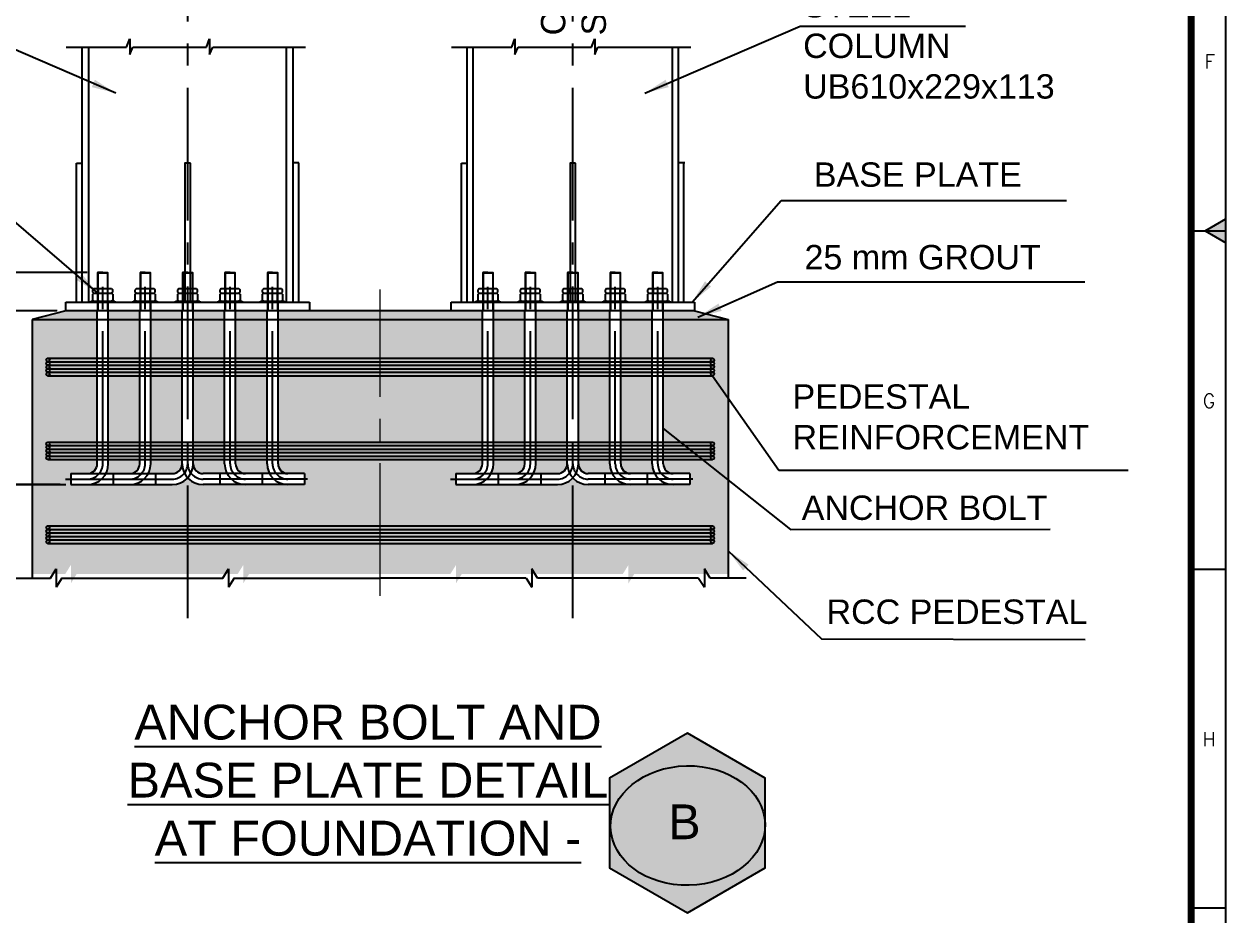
# Model space of a CAD drawing. Header units: millimetres. Extents: x -1055 to 11244, y -20673 to 2560.
# Drawn here: x 4027.2 to 4199.9, y 1347 to 1475 of the extents above; entities that cross this region are included whole.
import ezdxf
from ezdxf.enums import TextEntityAlignment as Align

# ---------------------------------------------------------------- set-up
doc = ezdxf.new("R2010")
doc.units = ezdxf.units.MM
doc.linetypes.add('CENTER2', pattern=[28.575, 19.05, -3.175, 3.175, -3.175])
doc.layers.add('BORDER', color=6, linetype='Continuous')
doc.styles.add('ROMANS', font='romans.shx', dxfattribs={"width": 0.8})
doc.styles.get("Standard").update_dxf_attribs({"font": 'arial.ttf'})
doc.dimstyles.new('ISO-25', dxfattribs={"dimtxt": 4, "dimasz": 3.5, "dimexe": 1.5, "dimexo": 1.5, "dimgap": 1.5, "dimtad": 1, "dimtxsty": 'Standard', "dimcen": 0, "dimadec": 0, "dimazin": 0, "dimtfac": 1, "dimtmove": 0, "dimatfit": 3, "dimfxl": 1, "dimarcsym": 0})

# ---------------------------------------------------------------- blocks, each defined once
blk = doc.blocks.new('A1B')
at = {"layer": 'BORDER'}
for p, q in [((834, 296.5), (837, 298.23)), ((832, 296.5), (837, 296.5)), ((834, 296.5), (837, 294.77))]:
    blk.add_line(p, q, dxfattribs=at)
at = {"layer": 'BORDER', "color": 1}
for p, q in [((837, 247.84), (832, 247.84)), ((837, 199.17), (832, 199.17))]:
    blk.add_line(p, q, dxfattribs=at)
at = {"layer": 'BORDER'}
blk.add_lwpolyline([(837, 3), (837, 590), (3, 590), (3, 3)], close=True, dxfattribs=at)
at = {"layer": 'BORDER', "const_width": 1}
blk.add_lwpolyline([(8, 8), (832, 8), (832, 585), (8, 585)], close=True, dxfattribs=at)
at = {"layer": 'BORDER'}
blk.add_solid([(837, 298.23), (837, 294.77), (834, 296.5)], dxfattribs=at)
at = {"layer": 'BORDER', "color": 1, "style": 'ROMANS'}
for s, p in [('F', (834.66, 319.81)), ('G', (834.56, 271.07)), ('H', (834.57, 222.46))]:
    blk.add_text(s, height=2, dxfattribs=at).set_placement(p, align=Align.CENTER)
blk = doc.blocks.new('*D27900')
at = {"color": 0, "lineweight": -2}
for p, q in [((4031.71, 1433.82), (4013.75, 1433.82)), ((4015.25, 1430.32), (4015.25, 1412.32)), ((4029.21, 1408.82), (4013.75, 1408.82))]:
    blk.add_line(p, q, dxfattribs=at)
at = {"color": 0}
for points in [[(4015.83, 1430.32), (4014.66, 1430.32), (4015.25, 1433.82)], [(4014.66, 1412.32), (4015.83, 1412.32), (4015.25, 1408.82)]]:
    blk.add_solid(points, dxfattribs=at)
at = {"layer": 'Defpoints', "color": 0}
for p in [(4033.21, 1433.82), (4015.25, 1408.82), (4030.71, 1408.82)]:
    blk.add_point(p, dxfattribs=at)
at = {"color": 0, "insert": (4011.71, 1421.32), "char_height": 4, "attachment_point": 5, "rotation": 90}
blk.add_mtext('500 MIN', dxfattribs=at)
blk = doc.blocks.new('*D27913')
at = {"color": 0, "lineweight": -2}
for p, q in [((4036.26, 1439.37), (3980.19, 1439.37)), ((3981.69, 1435.87), (3981.69, 1412.37)), ((4032.41, 1408.87), (3980.19, 1408.87))]:
    blk.add_line(p, q, dxfattribs=at)
at = {"color": 0}
for points in [[(3982.27, 1435.87), (3981.1, 1435.87), (3981.69, 1439.37)], [(3981.1, 1412.37), (3982.27, 1412.37), (3981.69, 1408.87)]]:
    blk.add_solid(points, dxfattribs=at)
at = {"layer": 'Defpoints', "color": 0}
for p in [(4037.76, 1439.37), (3981.69, 1408.87), (4033.91, 1408.87)]:
    blk.add_point(p, dxfattribs=at)
at = {"color": 0, "insert": (3978.14, 1424.12), "char_height": 4, "attachment_point": 5, "rotation": 90}
blk.add_mtext('610', dxfattribs=at)

msp = doc.modelspace()

# ---------------------------------------------------------------- hatches: boundary and pattern name
at = {"transparency": 33554687}
h = msp.add_hatch(dxfattribs=at)
h.set_pattern_fill('AR-CONC', color=256, scale=0.025, angle=180)
h.set_pattern_definition([(230, (1965.794, 553.2124), (-4.554617, 0.398477), [0.47625, -5.23875]), (175, (1965.794, 553.2124), (0.881086, -4.776421), [0.381, -4.191015]), (280.45144, (1965.4145, 553.2456), (-3.673531, -4.377944), [0.40475, -4.452256]), (226.1842, (1965.794, 551.9424), (-6.776976, 1.051058), [0.714375, -7.858126]), (276.63556, (1965.229, 552.03), (-5.935103, -6.185653), [0.607126, -6.67839]), (171.18415, (1965.794, 551.9424), (-5.935103, -6.185653), [0.5715, -6.286493]), (201, (1965.159, 552.26), (-3.79036, 2.55663), [0.47625, -5.23875]), (146, (1965.159, 552.26), (-1.545051, -4.604699), [0.381, -4.191]), (251.45144, (1964.843, 552.473), (-5.3354105, -2.048069), [0.40475, -4.452248]), (217.5, (1965.794, 553.2124), (-0.0772151, -2.113876), [0, -4.1402, 0, -4.2545, 0, -4.206875]), (187.5, (1965.794, 553.2124), (-1.6704916, -2.5045144), [0, -2.4257, 0, -4.04495, 0, -1.603375]), (147.5, (1967.21, 553.2124), (-3.3897649, 0.1432186), [0, -1.5875, 0, -4.953, 0, -6.57225]), (137.5, (1967.845, 553.2124), (-3.7032295, -0.6356623), [0, -2.06375, 0, -3.2893, 0, -4.66725])])
h.paths.add_polyline_path([(4080.799235, 1396.008477), (4080.799235, 1433.819973), (4063.706735, 1433.819973), (4063.706735, 1411.869973, 0.4142135624), (4065.116735, 1410.459973), (4067.516735, 1410.459973), (4067.516735, 1408.869973), (4059.016735, 1408.869973), (4052.916735, 1408.869973, -0.209399168), (4050.711735, 1409.835772), (4050.711735, 1396.008477), (4057.888082, 1396.008477), (4058.708061, 1397.330502), (4058.708061, 1394.686451), (4059.52804, 1396.008477)])
h.paths.add_polyline_path([(4080.799235, 1433.819973), (4080.799235, 1396.008477), (4088.456005, 1396.008477), (4089.275984, 1397.330502), (4089.275984, 1394.686451), (4090.095963, 1396.008477), (4106.062293, 1396.008477), (4106.062293, 1409.835772, -0.209399168), (4103.857293, 1408.869973), (4095.357293, 1408.869973), (4089.257293, 1408.869973), (4089.257293, 1410.459973), (4091.657293, 1410.459973, 0.4142135624), (4093.067293, 1411.869973), (4093.067293, 1433.819973)])
h.paths.add_polyline_path([(4099.167293, 1433.819973), (4094.657293, 1433.819973), (4094.657293, 1411.869973, -0.1229364666), (4094.305292, 1410.459973), (4095.357293, 1410.459973), (4097.757293, 1410.459973, 0.4142135624), (4099.167293, 1411.869973)])
h.paths.add_polyline_path([(4105.267293, 1433.819973), (4100.757293, 1433.819973), (4100.757293, 1411.869973, -0.1229364666), (4100.405292, 1410.459973), (4103.857293, 1410.459973, 0.4142135624), (4105.267293, 1411.869973)])
h.paths.add_polyline_path([(4111.367293, 1433.819973), (4106.857293, 1433.819973), (4106.857293, 1411.869973, 0.4142135624), (4108.267293, 1410.459973), (4111.719293, 1410.459973, -0.1229364666), (4111.367293, 1411.869973)])
h.paths.add_polyline_path([(4117.467293, 1433.819973), (4112.957293, 1433.819973), (4112.957293, 1411.869973, 0.4142135624), (4114.367293, 1410.459973), (4116.767293, 1410.459973), (4117.819293, 1410.459973, -0.1229364666), (4117.467293, 1411.869973)])
h.paths.add_polyline_path([(4119.057293, 1412.22977), (4128.386735, 1409.451416), (4128.386735, 1432.570117), (4123.562293, 1433.819973), (4119.057293, 1433.819973)])
h.paths.add_polyline_path([(4128.386735, 1400.579388), (4128.386735, 1409.451416), (4119.057293, 1412.22977), (4119.057293, 1411.869973, 0.4142135624), (4120.467293, 1410.459973), (4122.867293, 1410.459973), (4122.867293, 1408.869973), (4116.767293, 1408.869973), (4108.267293, 1408.869973, -0.209399168), (4106.062293, 1409.835772), (4106.062293, 1396.008477), (4113.23864, 1396.008477), (4114.058619, 1397.330502), (4114.058619, 1394.686451), (4114.878598, 1396.008477), (4128.386735, 1396.008477)])
h.paths.add_polyline_path([(4050.711735, 1396.008477), (4050.711735, 1409.835772, -0.209399168), (4048.506735, 1408.869973), (4042.406735, 1408.869973), (4033.906735, 1408.869973), (4033.906735, 1410.459973), (4036.306735, 1410.459973, 0.4142135624), (4037.716735, 1411.869973), (4037.716735, 1433.819973), (4033.211735, 1433.819973), (4028.386735, 1432.569973), (4028.386735, 1396.008477), (4033.105448, 1396.008477), (4033.925427, 1397.330502), (4033.925427, 1394.686451), (4034.745406, 1396.008477)])
h.paths.add_polyline_path([(4043.816735, 1433.819973), (4039.306735, 1433.819973), (4039.306735, 1411.869973, -0.1229364666), (4038.954734, 1410.459973), (4042.406735, 1410.459973, 0.4142135624), (4043.816735, 1411.869973)])
h.paths.add_polyline_path([(4049.916735, 1411.869973), (4049.916735, 1433.819973), (4045.406735, 1433.819973), (4045.406735, 1411.869973, -0.1229364666), (4045.054734, 1410.459973), (4048.506735, 1410.459973, 0.4142135624)])
h.paths.add_polyline_path([(4056.016735, 1433.819973), (4051.506735, 1433.819973), (4051.506735, 1411.869973, 0.4142135624), (4052.916735, 1410.459973), (4056.368736, 1410.459973, -0.1229364666), (4056.016735, 1411.869973)])
h.paths.add_polyline_path([(4062.116735, 1433.819973), (4057.606735, 1433.819973), (4057.606735, 1411.869973, 0.4142135624), (4059.016735, 1410.459973), (4062.468736, 1410.459973, -0.1229364666), (4062.116735, 1411.869973)])
h.paths.add_polyline_path([(4133.843027, 1422.425311), (4133.843027, 1425.814635), (4136.36946, 1425.814635), (4136.36946, 1422.425311)], flags=9)
h.paths.add_polyline_path([(4012.034274, 1416.619973), (4012.034274, 1426.019973), (4015.917904, 1426.019973), (4015.917904, 1416.619973)], flags=9)
h = msp.add_hatch(color=130)
h.dxf.hatch_style = 1
edge = h.paths.add_edge_path()
edge.add_line((4128.106284, 1369.926958), (4122.521549, 1373.151307))
edge.add_line((4122.521549, 1373.151307), (4111.352078, 1366.70261))
edge.add_line((4111.352078, 1366.70261), (4111.352078, 1353.805216))
edge.add_line((4111.352078, 1353.805216), (4122.521549, 1347.356519))
edge.add_line((4122.521549, 1347.356519), (4133.69102, 1353.805216))
edge.add_line((4133.69102, 1353.805216), (4133.69102, 1359.839694))
edge.add_ellipse((4122.589164, 1359.888309), major_axis=(-11.101918, -0.233934), ratio=0.7730340689, start_angle=180.01942008, end_angle=538.11416563, ccw=False)
edge.add_line((4133.69102, 1360.125152), (4133.69102, 1366.70261))
edge.add_line((4133.69102, 1366.70261), (4128.106284, 1369.926958))

# ---------------------------------------------------------------- linework, layer by layer
at = {"color": 3, "linetype": 'CENTER2'}
for p, q in [((4050.711735, 1389.690098), (4050.711735, 1517.323522)), ((4106.062293, 1389.690098), (4106.062293, 1517.294141)), ((4038.511735, 1411.869973), (4038.511735, 1440.242486)), ((4044.611735, 1411.869973), (4044.611735, 1440.242486)), ((4056.811735, 1411.869973), (4056.811735, 1440.242486)), ((4062.911735, 1411.869973), (4062.911735, 1440.242486)), ((4093.862293, 1411.869973), (4093.862293, 1440.242486)), ((4099.962293, 1411.869973), (4099.962293, 1440.242486)), ((4112.162293, 1411.869973), (4112.162293, 1440.242486)), ((4118.262293, 1411.869973), (4118.262293, 1440.242486)), ((4033.154867, 1409.664973), (4042.406735, 1409.664973)), ((4040.006735, 1409.664973), (4048.506735, 1409.664973)), ((4061.416735, 1409.664973), (4052.916735, 1409.664973)), ((4067.955492, 1409.664973), (4059.016735, 1409.664973)), ((4088.505424, 1409.664973), (4097.757293, 1409.664973)), ((4095.357293, 1409.664973), (4103.857293, 1409.664973)), ((4116.767293, 1409.664973), (4108.267293, 1409.664973)), ((4123.30605, 1409.664973), (4114.367293, 1409.664973))]:
    msp.add_line(p, q, dxfattribs=at)
for p, q in [((4033.272064, 1471.710406), (4041.926643, 1471.710406)), ((4035.536735, 1435.069973), (4035.536735, 1471.710406)), ((4036.489235, 1435.069973), (4036.489235, 1471.710406)), ((4041.926643, 1471.710406), (4042.380732, 1472.90747)), ((4042.380732, 1472.90747), (4042.380732, 1470.663736)), ((4042.380732, 1470.663736), (4042.834821, 1471.710406)), ((4042.834821, 1471.710406), (4053.400738, 1471.710406)), ((4053.400738, 1471.710406), (4053.854827, 1472.90747)), ((4053.854827, 1472.90747), (4053.854827, 1470.663736)), ((4053.854827, 1470.663736), (4054.308917, 1471.710406)), ((4054.308917, 1471.710406), (4067.654498, 1471.710406)), ((4064.934235, 1435.09732), (4064.934235, 1471.710406)), ((4065.886735, 1435.089906), (4065.886735, 1471.710406)), ((4088.622621, 1471.710406), (4097.2772, 1471.710406)), ((4090.886735, 1435.069973), (4090.886735, 1471.710406)), ((4091.751735, 1435.069973), (4091.751735, 1471.710406)), ((4097.2772, 1471.710406), (4097.731289, 1472.90747)), ((4097.731289, 1472.90747), (4097.731289, 1470.663736)), ((4097.731289, 1470.663736), (4098.185378, 1471.710406)), ((4098.185378, 1471.710406), (4108.751296, 1471.710406)), ((4108.751296, 1471.710406), (4109.205385, 1472.90747)), ((4109.205385, 1472.90747), (4109.205385, 1470.663736)), ((4109.205385, 1470.663736), (4109.659474, 1471.710406)), ((4109.659474, 1471.710406), (4123.005056, 1471.710406)), ((4120.371767, 1435.077387), (4120.371767, 1471.690473)), ((4121.236735, 1435.069973), (4121.236735, 1471.690473)), ((4034.736735, 1435.069973), (4034.736735, 1455.069973)), ((4034.736735, 1455.069973), (4035.536735, 1455.069973)), ((4066.68669, 1455.081434), (4065.886735, 1455.081434)), ((4066.68669, 1435.081434), (4066.68669, 1455.081434)), ((4090.086735, 1435.069973), (4090.086735, 1455.069973)), ((4090.086735, 1455.069973), (4090.886735, 1455.069973)), ((4122.165748, 1455.081434), (4121.365793, 1455.081434)), ((4122.03669, 1435.061501), (4122.03669, 1455.061501)), ((4037.761735, 1439.369973), (4039.261735, 1439.369973)), ((4038.511735, 1439.369973), (4037.761735, 1439.369973)), ((4037.761735, 1439.369973), (4037.761735, 1435.319973)), ((4037.811735, 1439.369973), (4037.761735, 1439.319973)), ((4037.761735, 1439.319973), (4039.261735, 1439.319973)), ((4037.811735, 1439.369973), (4037.811735, 1433.819973)), ((4039.211735, 1439.369973), (4039.211735, 1433.819973)), ((4039.211735, 1439.369973), (4039.261735, 1439.319973)), ((4039.261735, 1436.469973), (4039.261735, 1439.369973)), ((4043.861735, 1439.369973), (4045.361735, 1439.369973)), ((4044.611735, 1439.369973), (4043.861735, 1439.369973)), ((4043.861735, 1439.369973), (4043.861735, 1435.319973)), ((4043.911735, 1439.369973), (4043.861735, 1439.319973)), ((4043.861735, 1439.319973), (4045.361735, 1439.319973)), ((4043.911735, 1439.369973), (4043.911735, 1433.819973)), ((4045.311735, 1439.369973), (4045.311735, 1433.819973)), ((4045.311735, 1439.369973), (4045.361735, 1439.319973)), ((4045.361735, 1436.469973), (4045.361735, 1439.369973)), ((4049.961735, 1439.369973), (4051.461735, 1439.369973)), ((4050.711735, 1439.369973), (4049.961735, 1439.369973)), ((4049.961735, 1439.369973), (4049.961735, 1435.319973)), ((4050.011735, 1439.369973), (4049.961735, 1439.319973)), ((4049.961735, 1439.319973), (4051.461735, 1439.319973)), ((4050.011735, 1439.369973), (4050.011735, 1433.819973)), ((4051.411735, 1439.369973), (4051.411735, 1433.819973)), ((4051.411735, 1439.369973), (4051.461735, 1439.319973)), ((4051.461735, 1436.469973), (4051.461735, 1439.369973)), ((4056.061735, 1439.369973), (4057.561735, 1439.369973)), ((4056.811735, 1439.369973), (4056.061735, 1439.369973)), ((4056.061735, 1439.369973), (4056.061735, 1435.319973)), ((4056.111735, 1439.369973), (4056.061735, 1439.319973)), ((4056.061735, 1439.319973), (4057.561735, 1439.319973)), ((4056.111735, 1439.369973), (4056.111735, 1433.819973)), ((4057.511735, 1439.369973), (4057.511735, 1433.819973)), ((4057.511735, 1439.369973), (4057.561735, 1439.319973)), ((4057.561735, 1436.469973), (4057.561735, 1439.369973)), ((4062.161735, 1439.369973), (4063.661735, 1439.369973)), ((4062.911735, 1439.369973), (4062.161735, 1439.369973)), ((4062.161735, 1439.369973), (4062.161735, 1435.319973)), ((4062.211735, 1439.369973), (4062.161735, 1439.319973)), ((4062.161735, 1439.319973), (4063.661735, 1439.319973)), ((4062.211735, 1439.369973), (4062.211735, 1433.819973)), ((4063.611735, 1439.369973), (4063.611735, 1433.819973)), ((4063.611735, 1439.369973), (4063.661735, 1439.319973)), ((4063.661735, 1436.469973), (4063.661735, 1439.369973)), ((4093.112293, 1439.369973), (4094.612293, 1439.369973)), ((4093.862293, 1439.369973), (4093.112293, 1439.369973)), ((4093.112293, 1439.369973), (4093.112293, 1435.319973)), ((4093.162293, 1439.369973), (4093.112293, 1439.319973)), ((4093.112293, 1439.319973), (4094.612293, 1439.319973)), ((4093.162293, 1439.369973), (4093.162293, 1433.819973)), ((4094.562293, 1439.369973), (4094.562293, 1433.819973)), ((4094.562293, 1439.369973), (4094.612293, 1439.319973)), ((4094.612293, 1436.469973), (4094.612293, 1439.369973)), ((4099.212293, 1439.369973), (4100.712293, 1439.369973)), ((4099.962293, 1439.369973), (4099.212293, 1439.369973)), ((4099.212293, 1439.369973), (4099.212293, 1435.319973)), ((4099.262293, 1439.369973), (4099.212293, 1439.319973)), ((4099.212293, 1439.319973), (4100.712293, 1439.319973)), ((4099.262293, 1439.369973), (4099.262293, 1433.819973)), ((4100.662293, 1439.369973), (4100.662293, 1433.819973)), ((4100.662293, 1439.369973), (4100.712293, 1439.319973)), ((4100.712293, 1436.469973), (4100.712293, 1439.369973)), ((4105.312293, 1439.369973), (4106.812293, 1439.369973)), ((4106.062293, 1439.369973), (4105.312293, 1439.369973)), ((4105.312293, 1439.369973), (4105.312293, 1435.319973)), ((4105.362293, 1439.369973), (4105.312293, 1439.319973)), ((4105.312293, 1439.319973), (4106.812293, 1439.319973)), ((4105.362293, 1439.369973), (4105.362293, 1433.819973)), ((4106.762293, 1439.369973), (4106.762293, 1433.819973)), ((4106.762293, 1439.369973), (4106.812293, 1439.319973)), ((4106.812293, 1436.469973), (4106.812293, 1439.369973)), ((4111.412293, 1439.369973), (4112.912293, 1439.369973)), ((4112.162293, 1439.369973), (4111.412293, 1439.369973)), ((4111.412293, 1439.369973), (4111.412293, 1435.319973)), ((4111.462293, 1439.369973), (4111.412293, 1439.319973)), ((4111.412293, 1439.319973), (4112.912293, 1439.319973)), ((4111.462293, 1439.369973), (4111.462293, 1433.819973)), ((4112.862293, 1439.369973), (4112.862293, 1433.819973)), ((4112.862293, 1439.369973), (4112.912293, 1439.319973)), ((4112.912293, 1436.469973), (4112.912293, 1439.369973)), ((4117.512293, 1439.369973), (4119.012293, 1439.369973)), ((4118.262293, 1439.369973), (4117.512293, 1439.369973)), ((4117.512293, 1439.369973), (4117.512293, 1435.319973)), ((4117.562293, 1439.369973), (4117.512293, 1439.319973)), ((4117.512293, 1439.319973), (4119.012293, 1439.319973)), ((4117.562293, 1439.369973), (4117.562293, 1433.819973)), ((4118.962293, 1439.369973), (4118.962293, 1433.819973)), ((4118.962293, 1439.369973), (4119.012293, 1439.319973)), ((4119.012293, 1436.469973), (4119.012293, 1439.369973)), ((4037.236735, 1437.069973), (4037.086735, 1436.849872)), ((4037.086735, 1436.515786), (4037.086735, 1436.849872)), ((4037.236735, 1436.369973), (4037.086735, 1436.515786)), ((4037.086735, 1436.219973), (4037.236735, 1436.369973)), ((4037.086735, 1435.369973), (4037.086735, 1436.219973)), ((4037.236735, 1437.069973), (4037.836735, 1437.069973)), ((4037.236735, 1436.369973), (4037.836735, 1436.369973)), ((4037.836735, 1436.969973), (4037.736735, 1437.069973)), ((4037.836735, 1436.469973), (4037.736735, 1436.369973)), ((4037.836735, 1436.269973), (4037.736735, 1436.369973)), ((4037.836735, 1437.069973), (4039.186735, 1437.069973)), ((4037.836735, 1436.969973), (4037.886735, 1437.069973)), ((4037.836735, 1436.969973), (4037.836735, 1436.469973)), ((4037.836735, 1436.469973), (4037.886735, 1436.369973)), ((4037.836735, 1436.269973), (4037.886735, 1436.369973)), ((4037.836735, 1436.369973), (4039.361735, 1436.369973)), ((4037.836735, 1435.319973), (4037.836735, 1436.269973)), ((4039.186735, 1436.969973), (4039.136735, 1437.069973)), ((4039.186735, 1436.469973), (4039.136735, 1436.369973)), ((4039.186735, 1436.269973), (4039.136735, 1436.369973)), ((4039.186735, 1437.069973), (4039.786735, 1437.069973)), ((4039.186735, 1436.969973), (4039.286735, 1437.069973)), ((4039.186735, 1436.969973), (4039.186735, 1436.469973)), ((4039.186735, 1436.469973), (4039.286735, 1436.369973)), ((4039.186735, 1436.269973), (4039.286735, 1436.369973)), ((4039.186735, 1436.269973), (4039.186735, 1435.319973)), ((4039.261735, 1435.319973), (4039.261735, 1436.469973)), ((4039.361735, 1436.369973), (4039.786735, 1436.369973)), ((4039.786735, 1437.069973), (4039.936735, 1436.877729)), ((4039.786735, 1436.369973), (4039.936735, 1436.515786)), ((4039.936735, 1436.219973), (4039.786735, 1436.369973)), ((4039.936735, 1436.515786), (4039.936735, 1436.877729)), ((4039.936735, 1436.219973), (4039.936735, 1435.369973)), ((4043.336735, 1437.069973), (4043.186735, 1436.849872)), ((4043.186735, 1436.515786), (4043.186735, 1436.849872)), ((4043.336735, 1436.369973), (4043.186735, 1436.515786)), ((4043.186735, 1436.219973), (4043.336735, 1436.369973)), ((4043.186735, 1435.369973), (4043.186735, 1436.219973)), ((4043.336735, 1437.069973), (4043.936735, 1437.069973)), ((4043.336735, 1436.369973), (4043.936735, 1436.369973)), ((4043.936735, 1436.969973), (4043.836735, 1437.069973)), ((4043.936735, 1436.469973), (4043.836735, 1436.369973)), ((4043.936735, 1436.269973), (4043.836735, 1436.369973)), ((4043.936735, 1437.069973), (4045.286735, 1437.069973)), ((4043.936735, 1436.969973), (4043.986735, 1437.069973)), ((4043.936735, 1436.969973), (4043.936735, 1436.469973)), ((4043.936735, 1436.469973), (4043.986735, 1436.369973)), ((4043.936735, 1436.269973), (4043.986735, 1436.369973)), ((4043.936735, 1436.369973), (4045.461735, 1436.369973)), ((4043.936735, 1435.319973), (4043.936735, 1436.269973)), ((4045.286735, 1436.969973), (4045.236735, 1437.069973)), ((4045.286735, 1436.469973), (4045.236735, 1436.369973)), ((4045.286735, 1436.269973), (4045.236735, 1436.369973)), ((4045.286735, 1437.069973), (4045.886735, 1437.069973)), ((4045.286735, 1436.969973), (4045.386735, 1437.069973)), ((4045.286735, 1436.969973), (4045.286735, 1436.469973)), ((4045.286735, 1436.469973), (4045.386735, 1436.369973)), ((4045.286735, 1436.269973), (4045.386735, 1436.369973)), ((4045.286735, 1436.269973), (4045.286735, 1435.319973)), ((4045.361735, 1435.319973), (4045.361735, 1436.469973)), ((4045.461735, 1436.369973), (4045.886735, 1436.369973)), ((4045.886735, 1437.069973), (4046.036735, 1436.877729)), ((4045.886735, 1436.369973), (4046.036735, 1436.515786)), ((4046.036735, 1436.219973), (4045.886735, 1436.369973)), ((4046.036735, 1436.515786), (4046.036735, 1436.877729)), ((4046.036735, 1436.219973), (4046.036735, 1435.369973)), ((4049.436735, 1437.069973), (4049.286735, 1436.849872)), ((4049.286735, 1436.515786), (4049.286735, 1436.849872)), ((4049.436735, 1436.369973), (4049.286735, 1436.515786)), ((4049.286735, 1436.219973), (4049.436735, 1436.369973)), ((4049.286735, 1435.369973), (4049.286735, 1436.219973)), ((4049.436735, 1437.069973), (4050.036735, 1437.069973)), ((4049.436735, 1436.369973), (4050.036735, 1436.369973)), ((4050.036735, 1436.969973), (4049.936735, 1437.069973)), ((4050.036735, 1436.469973), (4049.936735, 1436.369973)), ((4050.036735, 1436.269973), (4049.936735, 1436.369973)), ((4050.036735, 1437.069973), (4051.386735, 1437.069973)), ((4050.036735, 1436.969973), (4050.086735, 1437.069973)), ((4050.036735, 1436.969973), (4050.036735, 1436.469973)), ((4050.036735, 1436.469973), (4050.086735, 1436.369973)), ((4050.036735, 1436.269973), (4050.086735, 1436.369973)), ((4050.036735, 1436.369973), (4051.561735, 1436.369973)), ((4050.036735, 1435.319973), (4050.036735, 1436.269973)), ((4051.386735, 1436.969973), (4051.336735, 1437.069973)), ((4051.386735, 1436.469973), (4051.336735, 1436.369973)), ((4051.386735, 1436.269973), (4051.336735, 1436.369973)), ((4051.386735, 1437.069973), (4051.986735, 1437.069973)), ((4051.386735, 1436.969973), (4051.486735, 1437.069973)), ((4051.386735, 1436.969973), (4051.386735, 1436.469973)), ((4051.386735, 1436.469973), (4051.486735, 1436.369973)), ((4051.386735, 1436.269973), (4051.486735, 1436.369973)), ((4051.386735, 1436.269973), (4051.386735, 1435.319973)), ((4051.461735, 1435.319973), (4051.461735, 1436.469973)), ((4051.561735, 1436.369973), (4051.986735, 1436.369973)), ((4051.986735, 1437.069973), (4052.136735, 1436.877729)), ((4051.986735, 1436.369973), (4052.136735, 1436.515786)), ((4052.136735, 1436.219973), (4051.986735, 1436.369973)), ((4052.136735, 1436.515786), (4052.136735, 1436.877729)), ((4052.136735, 1436.219973), (4052.136735, 1435.369973)), ((4055.536735, 1437.069973), (4055.386735, 1436.849872)), ((4055.386735, 1436.515786), (4055.386735, 1436.849872)), ((4055.536735, 1436.369973), (4055.386735, 1436.515786)), ((4055.386735, 1436.219973), (4055.536735, 1436.369973)), ((4055.386735, 1435.369973), (4055.386735, 1436.219973)), ((4055.536735, 1437.069973), (4056.136735, 1437.069973)), ((4055.536735, 1436.369973), (4056.136735, 1436.369973)), ((4056.136735, 1436.969973), (4056.036735, 1437.069973)), ((4056.136735, 1436.469973), (4056.036735, 1436.369973)), ((4056.136735, 1436.269973), (4056.036735, 1436.369973)), ((4056.136735, 1437.069973), (4057.486735, 1437.069973)), ((4056.136735, 1436.969973), (4056.186735, 1437.069973)), ((4056.136735, 1436.969973), (4056.136735, 1436.469973)), ((4056.136735, 1436.469973), (4056.186735, 1436.369973)), ((4056.136735, 1436.269973), (4056.186735, 1436.369973)), ((4056.136735, 1436.369973), (4057.661735, 1436.369973)), ((4056.136735, 1435.319973), (4056.136735, 1436.269973)), ((4057.486735, 1436.969973), (4057.436735, 1437.069973)), ((4057.486735, 1436.469973), (4057.436735, 1436.369973)), ((4057.486735, 1436.269973), (4057.436735, 1436.369973)), ((4057.486735, 1437.069973), (4058.086735, 1437.069973)), ((4057.486735, 1436.969973), (4057.586735, 1437.069973)), ((4057.486735, 1436.969973), (4057.486735, 1436.469973)), ((4057.486735, 1436.469973), (4057.586735, 1436.369973)), ((4057.486735, 1436.269973), (4057.586735, 1436.369973)), ((4057.486735, 1436.269973), (4057.486735, 1435.319973)), ((4057.561735, 1435.319973), (4057.561735, 1436.469973)), ((4057.661735, 1436.369973), (4058.086735, 1436.369973)), ((4058.086735, 1437.069973), (4058.236735, 1436.877729)), ((4058.086735, 1436.369973), (4058.236735, 1436.515786)), ((4058.236735, 1436.219973), (4058.086735, 1436.369973)), ((4058.236735, 1436.515786), (4058.236735, 1436.877729)), ((4058.236735, 1436.219973), (4058.236735, 1435.369973)), ((4061.636735, 1437.069973), (4061.486735, 1436.849872)), ((4061.486735, 1436.515786), (4061.486735, 1436.849872)), ((4061.636735, 1436.369973), (4061.486735, 1436.515786)), ((4061.486735, 1436.219973), (4061.636735, 1436.369973)), ((4061.486735, 1435.369973), (4061.486735, 1436.219973)), ((4061.636735, 1437.069973), (4062.236735, 1437.069973)), ((4061.636735, 1436.369973), (4062.236735, 1436.369973)), ((4062.236735, 1436.969973), (4062.136735, 1437.069973)), ((4062.236735, 1436.469973), (4062.136735, 1436.369973)), ((4062.236735, 1436.269973), (4062.136735, 1436.369973)), ((4062.236735, 1437.069973), (4063.586735, 1437.069973)), ((4062.236735, 1436.969973), (4062.286735, 1437.069973)), ((4062.236735, 1436.969973), (4062.236735, 1436.469973)), ((4062.236735, 1436.469973), (4062.286735, 1436.369973)), ((4062.236735, 1436.269973), (4062.286735, 1436.369973)), ((4062.236735, 1436.369973), (4063.761735, 1436.369973)), ((4062.236735, 1435.319973), (4062.236735, 1436.269973)), ((4063.586735, 1436.969973), (4063.536735, 1437.069973)), ((4063.586735, 1436.469973), (4063.536735, 1436.369973)), ((4063.586735, 1436.269973), (4063.536735, 1436.369973)), ((4063.586735, 1437.069973), (4064.186735, 1437.069973)), ((4063.586735, 1436.969973), (4063.686735, 1437.069973)), ((4063.586735, 1436.969973), (4063.586735, 1436.469973)), ((4063.586735, 1436.469973), (4063.686735, 1436.369973)), ((4063.586735, 1436.269973), (4063.686735, 1436.369973)), ((4063.586735, 1436.269973), (4063.586735, 1435.319973)), ((4063.661735, 1435.319973), (4063.661735, 1436.469973)), ((4063.761735, 1436.369973), (4064.186735, 1436.369973)), ((4064.186735, 1437.069973), (4064.336735, 1436.877729)), ((4064.186735, 1436.369973), (4064.336735, 1436.515786)), ((4064.336735, 1436.219973), (4064.186735, 1436.369973)), ((4064.336735, 1436.515786), (4064.336735, 1436.877729)), ((4064.336735, 1436.219973), (4064.336735, 1435.369973)), ((4092.587293, 1437.069973), (4092.437293, 1436.849872)), ((4092.437293, 1436.515786), (4092.437293, 1436.849872)), ((4092.587293, 1436.369973), (4092.437293, 1436.515786)), ((4092.437293, 1436.219973), (4092.587293, 1436.369973)), ((4092.437293, 1435.369973), (4092.437293, 1436.219973)), ((4092.587293, 1437.069973), (4093.187293, 1437.069973)), ((4092.587293, 1436.369973), (4093.187293, 1436.369973)), ((4093.187293, 1436.969973), (4093.087293, 1437.069973)), ((4093.187293, 1436.469973), (4093.087293, 1436.369973)), ((4093.187293, 1436.269973), (4093.087293, 1436.369973)), ((4093.187293, 1437.069973), (4094.537293, 1437.069973)), ((4093.187293, 1436.969973), (4093.237293, 1437.069973)), ((4093.187293, 1436.969973), (4093.187293, 1436.469973)), ((4093.187293, 1436.469973), (4093.237293, 1436.369973)), ((4093.187293, 1436.269973), (4093.237293, 1436.369973)), ((4093.187293, 1436.369973), (4094.712293, 1436.369973)), ((4093.187293, 1435.319973), (4093.187293, 1436.269973)), ((4094.537293, 1436.969973), (4094.487293, 1437.069973)), ((4094.537293, 1436.469973), (4094.487293, 1436.369973)), ((4094.537293, 1436.269973), (4094.487293, 1436.369973)), ((4094.537293, 1437.069973), (4095.137293, 1437.069973)), ((4094.537293, 1436.969973), (4094.637293, 1437.069973)), ((4094.537293, 1436.969973), (4094.537293, 1436.469973)), ((4094.537293, 1436.469973), (4094.637293, 1436.369973)), ((4094.537293, 1436.269973), (4094.637293, 1436.369973)), ((4094.537293, 1436.269973), (4094.537293, 1435.319973)), ((4094.612293, 1435.319973), (4094.612293, 1436.469973)), ((4094.712293, 1436.369973), (4095.137293, 1436.369973)), ((4095.137293, 1437.069973), (4095.287293, 1436.877729)), ((4095.137293, 1436.369973), (4095.287293, 1436.515786)), ((4095.287293, 1436.219973), (4095.137293, 1436.369973)), ((4095.287293, 1436.515786), (4095.287293, 1436.877729)), ((4095.287293, 1436.219973), (4095.287293, 1435.369973)), ((4098.687293, 1437.069973), (4098.537293, 1436.849872)), ((4098.537293, 1436.515786), (4098.537293, 1436.849872)), ((4098.687293, 1436.369973), (4098.537293, 1436.515786)), ((4098.537293, 1436.219973), (4098.687293, 1436.369973)), ((4098.537293, 1435.369973), (4098.537293, 1436.219973)), ((4098.687293, 1437.069973), (4099.287293, 1437.069973)), ((4098.687293, 1436.369973), (4099.287293, 1436.369973)), ((4099.287293, 1436.969973), (4099.187293, 1437.069973)), ((4099.287293, 1436.469973), (4099.187293, 1436.369973)), ((4099.287293, 1436.269973), (4099.187293, 1436.369973)), ((4099.287293, 1437.069973), (4100.637293, 1437.069973)), ((4099.287293, 1436.969973), (4099.337293, 1437.069973)), ((4099.287293, 1436.969973), (4099.287293, 1436.469973)), ((4099.287293, 1436.469973), (4099.337293, 1436.369973)), ((4099.287293, 1436.269973), (4099.337293, 1436.369973)), ((4099.287293, 1436.369973), (4100.812293, 1436.369973)), ((4099.287293, 1435.319973), (4099.287293, 1436.269973)), ((4100.637293, 1436.969973), (4100.587293, 1437.069973)), ((4100.637293, 1436.469973), (4100.587293, 1436.369973)), ((4100.637293, 1436.269973), (4100.587293, 1436.369973)), ((4100.637293, 1437.069973), (4101.237293, 1437.069973)), ((4100.637293, 1436.969973), (4100.737293, 1437.069973)), ((4100.637293, 1436.969973), (4100.637293, 1436.469973)), ((4100.637293, 1436.469973), (4100.737293, 1436.369973)), ((4100.637293, 1436.269973), (4100.737293, 1436.369973)), ((4100.637293, 1436.269973), (4100.637293, 1435.319973)), ((4100.712293, 1435.319973), (4100.712293, 1436.469973)), ((4100.812293, 1436.369973), (4101.237293, 1436.369973)), ((4101.237293, 1437.069973), (4101.387293, 1436.877729)), ((4101.237293, 1436.369973), (4101.387293, 1436.515786)), ((4101.387293, 1436.219973), (4101.237293, 1436.369973)), ((4101.387293, 1436.515786), (4101.387293, 1436.877729)), ((4101.387293, 1436.219973), (4101.387293, 1435.369973)), ((4104.787293, 1437.069973), (4104.637293, 1436.849872)), ((4104.637293, 1436.515786), (4104.637293, 1436.849872)), ((4104.787293, 1436.369973), (4104.637293, 1436.515786)), ((4104.637293, 1436.219973), (4104.787293, 1436.369973)), ((4104.637293, 1435.369973), (4104.637293, 1436.219973)), ((4104.787293, 1437.069973), (4105.387293, 1437.069973)), ((4104.787293, 1436.369973), (4105.387293, 1436.369973)), ((4105.387293, 1436.969973), (4105.287293, 1437.069973)), ((4105.387293, 1436.469973), (4105.287293, 1436.369973)), ((4105.387293, 1436.269973), (4105.287293, 1436.369973)), ((4105.387293, 1437.069973), (4106.737293, 1437.069973)), ((4105.387293, 1436.969973), (4105.437293, 1437.069973)), ((4105.387293, 1436.969973), (4105.387293, 1436.469973)), ((4105.387293, 1436.469973), (4105.437293, 1436.369973)), ((4105.387293, 1436.269973), (4105.437293, 1436.369973)), ((4105.387293, 1436.369973), (4106.912293, 1436.369973)), ((4105.387293, 1435.319973), (4105.387293, 1436.269973)), ((4106.737293, 1436.969973), (4106.687293, 1437.069973)), ((4106.737293, 1436.469973), (4106.687293, 1436.369973)), ((4106.737293, 1436.269973), (4106.687293, 1436.369973)), ((4106.737293, 1437.069973), (4107.337293, 1437.069973)), ((4106.737293, 1436.969973), (4106.837293, 1437.069973)), ((4106.737293, 1436.969973), (4106.737293, 1436.469973)), ((4106.737293, 1436.469973), (4106.837293, 1436.369973)), ((4106.737293, 1436.269973), (4106.837293, 1436.369973)), ((4106.737293, 1436.269973), (4106.737293, 1435.319973)), ((4106.812293, 1435.319973), (4106.812293, 1436.469973)), ((4106.912293, 1436.369973), (4107.337293, 1436.369973)), ((4107.337293, 1437.069973), (4107.487293, 1436.877729)), ((4107.337293, 1436.369973), (4107.487293, 1436.515786)), ((4107.487293, 1436.219973), (4107.337293, 1436.369973)), ((4107.487293, 1436.515786), (4107.487293, 1436.877729)), ((4107.487293, 1436.219973), (4107.487293, 1435.369973)), ((4110.887293, 1437.069973), (4110.737293, 1436.849872)), ((4110.737293, 1436.515786), (4110.737293, 1436.849872)), ((4110.887293, 1436.369973), (4110.737293, 1436.515786)), ((4110.737293, 1436.219973), (4110.887293, 1436.369973)), ((4110.737293, 1435.369973), (4110.737293, 1436.219973)), ((4110.887293, 1437.069973), (4111.487293, 1437.069973)), ((4110.887293, 1436.369973), (4111.487293, 1436.369973)), ((4111.487293, 1436.969973), (4111.387293, 1437.069973)), ((4111.487293, 1436.469973), (4111.387293, 1436.369973)), ((4111.487293, 1436.269973), (4111.387293, 1436.369973)), ((4111.487293, 1437.069973), (4112.837293, 1437.069973)), ((4111.487293, 1436.969973), (4111.537293, 1437.069973)), ((4111.487293, 1436.969973), (4111.487293, 1436.469973)), ((4111.487293, 1436.469973), (4111.537293, 1436.369973)), ((4111.487293, 1436.269973), (4111.537293, 1436.369973)), ((4111.487293, 1436.369973), (4113.012293, 1436.369973)), ((4111.487293, 1435.319973), (4111.487293, 1436.269973)), ((4112.837293, 1436.969973), (4112.787293, 1437.069973)), ((4112.837293, 1436.469973), (4112.787293, 1436.369973)), ((4112.837293, 1436.269973), (4112.787293, 1436.369973)), ((4112.837293, 1437.069973), (4113.437293, 1437.069973)), ((4112.837293, 1436.969973), (4112.937293, 1437.069973)), ((4112.837293, 1436.969973), (4112.837293, 1436.469973)), ((4112.837293, 1436.469973), (4112.937293, 1436.369973)), ((4112.837293, 1436.269973), (4112.937293, 1436.369973)), ((4112.837293, 1436.269973), (4112.837293, 1435.319973)), ((4112.912293, 1435.319973), (4112.912293, 1436.469973)), ((4113.012293, 1436.369973), (4113.437293, 1436.369973)), ((4113.437293, 1437.069973), (4113.587293, 1436.877729)), ((4113.437293, 1436.369973), (4113.587293, 1436.515786)), ((4113.587293, 1436.219973), (4113.437293, 1436.369973)), ((4113.587293, 1436.515786), (4113.587293, 1436.877729)), ((4113.587293, 1436.219973), (4113.587293, 1435.369973)), ((4116.987293, 1437.069973), (4116.837293, 1436.849872)), ((4116.837293, 1436.515786), (4116.837293, 1436.849872)), ((4116.987293, 1436.369973), (4116.837293, 1436.515786)), ((4116.837293, 1436.219973), (4116.987293, 1436.369973)), ((4116.837293, 1435.369973), (4116.837293, 1436.219973)), ((4116.987293, 1437.069973), (4117.587293, 1437.069973)), ((4116.987293, 1436.369973), (4117.587293, 1436.369973)), ((4117.587293, 1436.969973), (4117.487293, 1437.069973)), ((4117.587293, 1436.469973), (4117.487293, 1436.369973)), ((4117.587293, 1436.269973), (4117.487293, 1436.369973)), ((4117.587293, 1437.069973), (4118.937293, 1437.069973)), ((4117.587293, 1436.969973), (4117.637293, 1437.069973)), ((4117.587293, 1436.969973), (4117.587293, 1436.469973)), ((4117.587293, 1436.469973), (4117.637293, 1436.369973)), ((4117.587293, 1436.269973), (4117.637293, 1436.369973)), ((4117.587293, 1436.369973), (4119.112293, 1436.369973)), ((4117.587293, 1435.319973), (4117.587293, 1436.269973)), ((4118.937293, 1436.969973), (4118.887293, 1437.069973)), ((4118.937293, 1436.469973), (4118.887293, 1436.369973)), ((4118.937293, 1436.269973), (4118.887293, 1436.369973)), ((4118.937293, 1437.069973), (4119.537293, 1437.069973)), ((4118.937293, 1436.969973), (4119.037293, 1437.069973)), ((4118.937293, 1436.969973), (4118.937293, 1436.469973)), ((4118.937293, 1436.469973), (4119.037293, 1436.369973)), ((4118.937293, 1436.269973), (4119.037293, 1436.369973)), ((4118.937293, 1436.269973), (4118.937293, 1435.319973)), ((4119.012293, 1435.319973), (4119.012293, 1436.469973)), ((4119.112293, 1436.369973), (4119.537293, 1436.369973)), ((4119.537293, 1437.069973), (4119.687293, 1436.877729)), ((4119.537293, 1436.369973), (4119.687293, 1436.515786)), ((4119.687293, 1436.219973), (4119.537293, 1436.369973)), ((4119.687293, 1436.515786), (4119.687293, 1436.877729)), ((4119.687293, 1436.219973), (4119.687293, 1435.369973)), ((4031.944707, 1433.819973), (4001.392656, 1433.819973)), ((4033.211735, 1433.819973), (4028.387014, 1432.569973)), ((4033.211735, 1435.069973), (4068.211735, 1435.069973)), ((4033.211735, 1433.819973), (4033.211735, 1435.069973)), ((4123.562293, 1433.819973), (4033.211735, 1433.819973)), ((4036.786735, 1435.069973), (4036.786735, 1435.219973)), ((4036.786735, 1435.219973), (4040.236735, 1435.219973)), ((4036.786735, 1435.069973), (4040.236735, 1435.069973)), ((4037.236735, 1435.22416), (4037.086735, 1435.369973)), ((4037.716735, 1411.869973), (4037.716735, 1433.819973)), ((4037.836735, 1435.319973), (4037.736735, 1435.219973)), ((4037.761735, 1435.319973), (4037.761735, 1433.819973)), ((4037.836735, 1435.319973), (4037.886735, 1435.219973)), ((4039.186735, 1435.319973), (4039.136735, 1435.219973)), ((4039.186735, 1435.319973), (4039.286735, 1435.219973)), ((4039.261735, 1435.319973), (4039.261735, 1433.819973)), ((4039.306735, 1411.869973), (4039.306735, 1433.819973)), ((4039.786735, 1435.22416), (4039.936735, 1435.369973)), ((4040.236735, 1435.219973), (4040.236735, 1435.069973)), ((4042.886735, 1435.069973), (4042.886735, 1435.219973)), ((4042.886735, 1435.219973), (4046.336735, 1435.219973)), ((4042.886735, 1435.069973), (4046.336735, 1435.069973)), ((4043.336735, 1435.22416), (4043.186735, 1435.369973)), ((4043.816735, 1411.869973), (4043.816735, 1433.819973)), ((4043.936735, 1435.319973), (4043.836735, 1435.219973)), ((4043.861735, 1435.319973), (4043.861735, 1433.819973)), ((4043.936735, 1435.319973), (4043.986735, 1435.219973)), ((4045.286735, 1435.319973), (4045.236735, 1435.219973)), ((4045.286735, 1435.319973), (4045.386735, 1435.219973)), ((4045.361735, 1435.319973), (4045.361735, 1433.819973)), ((4045.406735, 1411.869973), (4045.406735, 1433.819973)), ((4045.886735, 1435.22416), (4046.036735, 1435.369973)), ((4046.336735, 1435.219973), (4046.336735, 1435.069973)), ((4048.986735, 1435.069973), (4048.986735, 1435.219973)), ((4048.986735, 1435.219973), (4052.436735, 1435.219973)), ((4048.986735, 1435.069973), (4052.436735, 1435.069973)), ((4049.436735, 1435.22416), (4049.286735, 1435.369973)), ((4049.916735, 1411.869973), (4049.916735, 1433.819973)), ((4050.036735, 1435.319973), (4049.936735, 1435.219973)), ((4049.961735, 1435.319973), (4049.961735, 1433.819973)), ((4050.036735, 1435.319973), (4050.086735, 1435.219973)), ((4051.386735, 1435.319973), (4051.336735, 1435.219973)), ((4051.386735, 1435.319973), (4051.486735, 1435.219973)), ((4051.461735, 1435.319973), (4051.461735, 1433.819973)), ((4051.506735, 1411.869973), (4051.506735, 1433.819973)), ((4051.986735, 1435.22416), (4052.136735, 1435.369973)), ((4052.436735, 1435.219973), (4052.436735, 1435.069973)), ((4055.086735, 1435.069973), (4055.086735, 1435.219973)), ((4055.086735, 1435.219973), (4058.536735, 1435.219973)), ((4055.086735, 1435.069973), (4058.536735, 1435.069973)), ((4055.536735, 1435.22416), (4055.386735, 1435.369973)), ((4056.016735, 1411.869973), (4056.016735, 1433.819973)), ((4056.136735, 1435.319973), (4056.036735, 1435.219973)), ((4056.061735, 1435.319973), (4056.061735, 1433.819973)), ((4056.136735, 1435.319973), (4056.186735, 1435.219973)), ((4057.486735, 1435.319973), (4057.436735, 1435.219973)), ((4057.486735, 1435.319973), (4057.586735, 1435.219973)), ((4057.561735, 1435.319973), (4057.561735, 1433.819973)), ((4057.606735, 1411.869973), (4057.606735, 1433.819973)), ((4058.086735, 1435.22416), (4058.236735, 1435.369973)), ((4058.536735, 1435.219973), (4058.536735, 1435.069973)), ((4061.186735, 1435.069973), (4061.186735, 1435.219973)), ((4061.186735, 1435.219973), (4064.636735, 1435.219973)), ((4061.186735, 1435.069973), (4064.636735, 1435.069973)), ((4061.636735, 1435.22416), (4061.486735, 1435.369973)), ((4062.116735, 1411.869973), (4062.116735, 1433.819973)), ((4062.236735, 1435.319973), (4062.136735, 1435.219973)), ((4062.161735, 1435.319973), (4062.161735, 1433.819973)), ((4062.236735, 1435.319973), (4062.286735, 1435.219973)), ((4063.586735, 1435.319973), (4063.536735, 1435.219973)), ((4063.586735, 1435.319973), (4063.686735, 1435.219973)), ((4063.661735, 1435.319973), (4063.661735, 1433.819973)), ((4063.706735, 1411.869973), (4063.706735, 1433.819973)), ((4064.186735, 1435.22416), (4064.336735, 1435.369973)), ((4064.636735, 1435.219973), (4064.636735, 1435.069973)), ((4068.211735, 1435.069973), (4068.211735, 1433.819973)), ((4088.562293, 1435.069973), (4123.562293, 1435.069973)), ((4088.562293, 1433.819973), (4088.562293, 1435.069973)), ((4092.137293, 1435.069973), (4092.137293, 1435.219973)), ((4092.137293, 1435.219973), (4095.587293, 1435.219973)), ((4092.137293, 1435.069973), (4095.587293, 1435.069973)), ((4092.587293, 1435.22416), (4092.437293, 1435.369973)), ((4093.067293, 1411.869973), (4093.067293, 1433.819973)), ((4093.187293, 1435.319973), (4093.087293, 1435.219973)), ((4093.112293, 1435.319973), (4093.112293, 1433.819973)), ((4093.187293, 1435.319973), (4093.237293, 1435.219973)), ((4094.537293, 1435.319973), (4094.487293, 1435.219973)), ((4094.537293, 1435.319973), (4094.637293, 1435.219973)), ((4094.612293, 1435.319973), (4094.612293, 1433.819973)), ((4094.657293, 1411.869973), (4094.657293, 1433.819973)), ((4095.137293, 1435.22416), (4095.287293, 1435.369973)), ((4095.587293, 1435.219973), (4095.587293, 1435.069973)), ((4098.237293, 1435.069973), (4098.237293, 1435.219973)), ((4098.237293, 1435.219973), (4101.687293, 1435.219973)), ((4098.237293, 1435.069973), (4101.687293, 1435.069973)), ((4098.687293, 1435.22416), (4098.537293, 1435.369973)), ((4099.167293, 1411.869973), (4099.167293, 1433.819973)), ((4099.287293, 1435.319973), (4099.187293, 1435.219973)), ((4099.212293, 1435.319973), (4099.212293, 1433.819973)), ((4099.287293, 1435.319973), (4099.337293, 1435.219973)), ((4100.637293, 1435.319973), (4100.587293, 1435.219973)), ((4100.637293, 1435.319973), (4100.737293, 1435.219973)), ((4100.712293, 1435.319973), (4100.712293, 1433.819973)), ((4100.757293, 1411.869973), (4100.757293, 1433.819973)), ((4101.237293, 1435.22416), (4101.387293, 1435.369973)), ((4101.687293, 1435.219973), (4101.687293, 1435.069973)), ((4104.337293, 1435.069973), (4104.337293, 1435.219973)), ((4104.337293, 1435.219973), (4107.787293, 1435.219973)), ((4104.337293, 1435.069973), (4107.787293, 1435.069973)), ((4104.787293, 1435.22416), (4104.637293, 1435.369973)), ((4105.267293, 1411.869973), (4105.267293, 1433.819973)), ((4105.387293, 1435.319973), (4105.287293, 1435.219973)), ((4105.312293, 1435.319973), (4105.312293, 1433.819973)), ((4105.387293, 1435.319973), (4105.437293, 1435.219973)), ((4106.737293, 1435.319973), (4106.687293, 1435.219973)), ((4106.737293, 1435.319973), (4106.837293, 1435.219973)), ((4106.812293, 1435.319973), (4106.812293, 1433.819973)), ((4106.857293, 1411.869973), (4106.857293, 1433.819973)), ((4107.337293, 1435.22416), (4107.487293, 1435.369973)), ((4107.787293, 1435.219973), (4107.787293, 1435.069973)), ((4110.437293, 1435.069973), (4110.437293, 1435.219973)), ((4110.437293, 1435.219973), (4113.887293, 1435.219973)), ((4110.437293, 1435.069973), (4113.887293, 1435.069973)), ((4110.887293, 1435.22416), (4110.737293, 1435.369973)), ((4111.367293, 1411.869973), (4111.367293, 1433.819973)), ((4111.487293, 1435.319973), (4111.387293, 1435.219973)), ((4111.412293, 1435.319973), (4111.412293, 1433.819973)), ((4111.487293, 1435.319973), (4111.537293, 1435.219973)), ((4112.837293, 1435.319973), (4112.787293, 1435.219973)), ((4112.837293, 1435.319973), (4112.937293, 1435.219973)), ((4112.912293, 1435.319973), (4112.912293, 1433.819973)), ((4112.957293, 1411.869973), (4112.957293, 1433.819973)), ((4113.437293, 1435.22416), (4113.587293, 1435.369973)), ((4113.887293, 1435.219973), (4113.887293, 1435.069973)), ((4116.537293, 1435.069973), (4116.537293, 1435.219973)), ((4116.537293, 1435.219973), (4119.987293, 1435.219973)), ((4116.537293, 1435.069973), (4119.987293, 1435.069973)), ((4116.987293, 1435.22416), (4116.837293, 1435.369973)), ((4117.467293, 1411.869973), (4117.467293, 1433.819973)), ((4117.587293, 1435.319973), (4117.487293, 1435.219973)), ((4117.512293, 1435.319973), (4117.512293, 1433.819973)), ((4117.587293, 1435.319973), (4117.637293, 1435.219973)), ((4118.937293, 1435.319973), (4118.887293, 1435.219973)), ((4118.937293, 1435.319973), (4119.037293, 1435.219973)), ((4119.012293, 1435.319973), (4119.012293, 1433.819973)), ((4119.057293, 1411.869973), (4119.057293, 1433.819973)), ((4119.537293, 1435.22416), (4119.687293, 1435.369973)), ((4119.987293, 1435.219973), (4119.987293, 1435.069973)), ((4123.562293, 1435.069973), (4123.562293, 1433.819973)), ((4123.562293, 1433.819973), (4128.387014, 1432.569973)), ((4028.387014, 1432.569973), (4028.387014, 1395.445821)), ((4028.387014, 1432.569973), (4128.387014, 1432.569973)), ((4128.387014, 1432.569973), (4128.387014, 1395.445821)), ((4033.906735, 1410.459973), (4042.406735, 1410.459973)), ((4033.906735, 1410.459973), (4033.906735, 1408.869973)), ((4040.006735, 1410.459973), (4048.506735, 1410.459973)), ((4040.006735, 1410.459973), (4040.006735, 1408.869973)), ((4046.106735, 1410.459973), (4046.106735, 1408.869973)), ((4061.416735, 1410.459973), (4052.916735, 1410.459973)), ((4055.316735, 1410.459973), (4055.316735, 1408.869973)), ((4067.516735, 1410.459973), (4059.016735, 1410.459973)), ((4061.416735, 1410.459973), (4061.416735, 1408.869973)), ((4067.516735, 1410.459973), (4067.516735, 1408.869973)), ((4089.257293, 1410.459973), (4097.757293, 1410.459973)), ((4089.257293, 1410.459973), (4089.257293, 1408.869973)), ((4095.357293, 1410.459973), (4103.857293, 1410.459973)), ((4095.357293, 1410.459973), (4095.357293, 1408.869973)), ((4101.457293, 1410.459973), (4101.457293, 1408.869973)), ((4116.767293, 1410.459973), (4108.267293, 1410.459973)), ((4110.667293, 1410.459973), (4110.667293, 1408.869973)), ((4122.867293, 1410.459973), (4114.367293, 1410.459973)), ((4116.767293, 1410.459973), (4116.767293, 1408.869973)), ((4122.867293, 1410.459973), (4122.867293, 1408.869973)), ((4033.211735, 1408.819973), (4001.807713, 1408.819973)), ((4033.906735, 1408.869973), (4042.406735, 1408.869973)), ((4040.006735, 1408.869973), (4048.506735, 1408.869973)), ((4061.416735, 1408.869973), (4052.916735, 1408.869973)), ((4067.516735, 1408.869973), (4059.016735, 1408.869973)), ((4089.257293, 1408.869973), (4097.757293, 1408.869973)), ((4095.357293, 1408.869973), (4103.857293, 1408.869973)), ((4116.767293, 1408.869973), (4108.267293, 1408.869973)), ((4122.867293, 1408.869973), (4114.367293, 1408.869973)), ((4030.988662, 1395.445821), (4031.808641, 1396.767846)), ((4031.808641, 1396.767846), (4031.808641, 1394.123795)), ((4055.771296, 1395.445821), (4056.591275, 1396.767846)), ((4056.591275, 1396.767846), (4056.591275, 1394.123795)), ((4101.002174, 1395.445821), (4100.182195, 1396.767846)), ((4100.182195, 1396.767846), (4100.182195, 1394.123795)), ((4125.784809, 1395.445821), (4124.96483, 1396.767846)), ((4124.96483, 1396.767846), (4124.96483, 1394.123795)), ((4025.785366, 1395.445821), (4030.988662, 1395.445821)), ((4032.62862, 1395.445821), (4031.808641, 1394.123795)), ((4032.62862, 1395.445821), (4055.771296, 1395.445821)), ((4057.411254, 1395.445821), (4056.591275, 1394.123795)), ((4057.411254, 1395.445821), (4078.386735, 1395.445821)), ((4099.362216, 1395.445821), (4078.386735, 1395.445821)), ((4099.362216, 1395.445821), (4100.182195, 1394.123795)), ((4124.144851, 1395.445821), (4101.002174, 1395.445821)), ((4124.144851, 1395.445821), (4124.96483, 1394.123795)), ((4130.988104, 1395.445821), (4125.784809, 1395.445821))]:
    msp.add_line(p, q)
at = {"color": 3, "linetype": 'CENTER2', "lineweight": 0}
msp.add_line((4078.386735, 1392.911992), (4078.386735, 1436.916457), dxfattribs=at)
at = {"color": 1}
for p, q in [((4030.637014, 1427.019973), (4126.137014, 1427.019973)), ((4030.637014, 1426.519973), (4126.137014, 1426.519973)), ((4030.637014, 1426.519973), (4126.137014, 1426.519973)), ((4030.637014, 1426.019973), (4126.137014, 1426.019973)), ((4030.637014, 1426.019973), (4126.137014, 1426.019973)), ((4030.637014, 1425.519973), (4126.137014, 1425.519973)), ((4030.637014, 1425.519973), (4126.137014, 1425.519973)), ((4030.637014, 1425.019973), (4126.137014, 1425.019973)), ((4030.637014, 1425.019973), (4126.137014, 1425.019973)), ((4030.637014, 1424.519973), (4126.137014, 1424.519973)), ((4030.637014, 1414.977116), (4126.137014, 1414.977116)), ((4030.637014, 1414.477116), (4126.137014, 1414.477116)), ((4030.637014, 1413.977116), (4126.137014, 1413.977116)), ((4030.637014, 1413.977116), (4126.137014, 1413.977116)), ((4030.637014, 1413.477116), (4126.137014, 1413.477116)), ((4030.637014, 1413.477116), (4126.137014, 1413.477116)), ((4030.637014, 1412.977116), (4126.137014, 1412.977116)), ((4030.637014, 1412.977116), (4126.137014, 1412.977116)), ((4030.637014, 1412.477116), (4126.137014, 1412.477116)), ((4030.637014, 1402.934259), (4126.137014, 1402.934259)), ((4030.637014, 1402.434259), (4126.137014, 1402.434259)), ((4030.637014, 1401.934259), (4126.137014, 1401.934259)), ((4030.637014, 1401.934259), (4126.137014, 1401.934259)), ((4030.637014, 1401.434259), (4126.137014, 1401.434259)), ((4030.637014, 1401.434259), (4126.137014, 1401.434259)), ((4030.637014, 1400.934259), (4126.137014, 1400.934259)), ((4030.637014, 1400.934259), (4126.137014, 1400.934259)), ((4030.637014, 1400.434259), (4126.137014, 1400.434259))]:
    msp.add_line(p, q, dxfattribs=at)
for points in [[(4051.109991, 1455.072067), (4050.309991, 1455.072067), (4050.311735, 1435.069973), (4051.111735, 1435.069973)], [(4106.460549, 1455.072067), (4105.660549, 1455.072067), (4105.662293, 1435.069973), (4106.462293, 1435.069973)]]:
    msp.add_lwpolyline(points, close=True)
at = {"color": 130}
msp.add_lwpolyline([(4122.521549, 1347.356519), (4133.69102, 1353.805216), (4133.69102, 1366.70261), (4122.521549, 1373.151307), (4111.352078, 1366.70261), (4111.352078, 1353.805216)], close=True, dxfattribs=at)
at = {"color": 1}
for centre in [(4030.637014, 1426.769973), (4126.137014, 1426.769973), (4030.637014, 1426.269973), (4030.637014, 1425.769973), (4030.637014, 1425.269973), (4126.137014, 1426.269973), (4126.137014, 1425.769973), (4126.137014, 1425.269973), (4030.637014, 1424.769973), (4126.137014, 1424.769973), (4030.637014, 1414.727116), (4126.137014, 1414.727116), (4030.637014, 1414.227116), (4030.637014, 1413.727116), (4030.637014, 1413.227116), (4030.637014, 1412.727116), (4126.137014, 1414.227116), (4126.137014, 1413.727116), (4126.137014, 1413.227116), (4126.137014, 1412.727116), (4030.637014, 1402.684259), (4126.137014, 1402.684259), (4030.637014, 1402.184259), (4030.637014, 1401.684259), (4030.637014, 1401.184259), (4030.637014, 1400.684259), (4126.137014, 1402.184259), (4126.137014, 1401.684259), (4126.137014, 1401.184259), (4126.137014, 1400.684259)]:
    msp.add_circle(centre, 0.25, dxfattribs=at)
for centre, radius, start, end in [((4036.306735, 1411.869973), 3, 270, 0), ((4036.306735, 1411.869973), 1.41, 270, 0), ((4042.406735, 1411.869973), 3, 270, 0), ((4042.406735, 1411.869973), 1.41, 270, 0), ((4048.506735, 1411.869973), 3, 270, 0), ((4048.506735, 1411.869973), 1.41, 270, 0), ((4052.916735, 1411.869973), 3, 180, 270), ((4052.916735, 1411.869973), 1.41, 180, 270), ((4059.016735, 1411.869973), 3, 180, 270), ((4059.016735, 1411.869973), 1.41, 180, 270), ((4065.116735, 1411.869973), 3, 180, 270), ((4065.116735, 1411.869973), 1.41, 180, 270), ((4091.657293, 1411.869973), 3, 270, 0), ((4091.657293, 1411.869973), 1.41, 270, 0), ((4097.757293, 1411.869973), 3, 270, 0), ((4097.757293, 1411.869973), 1.41, 270, 0), ((4103.857293, 1411.869973), 3, 270, 0), ((4103.857293, 1411.869973), 1.41, 270, 0), ((4108.267293, 1411.869973), 3, 180, 270), ((4108.267293, 1411.869973), 1.41, 180, 270), ((4114.367293, 1411.869973), 3, 180, 270), ((4114.367293, 1411.869973), 1.41, 180, 270), ((4120.467293, 1411.869973), 3, 180, 270), ((4120.467293, 1411.869973), 1.41, 180, 270)]:
    msp.add_arc(centre, radius, start, end)
at = {"color": 3, "linetype": 'CENTER2'}
for centre, start, end in [((4036.306735, 1411.869973), 270, 0), ((4042.406735, 1411.869973), 270, 0), ((4048.506735, 1411.869973), 270, 0), ((4052.916735, 1411.869973), 180, 270), ((4059.016735, 1411.869973), 180, 270), ((4065.116735, 1411.869973), 180, 270), ((4091.657293, 1411.869973), 270, 0), ((4097.757293, 1411.869973), 270, 0), ((4103.857293, 1411.869973), 270, 0), ((4108.267293, 1411.869973), 180, 270), ((4114.367293, 1411.869973), 180, 270), ((4120.467293, 1411.869973), 180, 270)]:
    msp.add_arc(centre, 2.205, start, end, dxfattribs=at)
at = {"color": 130}
msp.add_ellipse((4122.589164, 1359.888309), major_axis=(11.101918, 0.233934), ratio=0.7730340689, dxfattribs=at)

# ---------------------------------------------------------------- block references
msp.add_blockref('A1B', (3362.929919, 1148.838959))

# ---------------------------------------------------------------- texts
at = {"color": 130, "insert": (4101.483138, 1473.402805), "char_height": 3.5, "width": 59.45170308, "attachment_point": 1, "rotation": 90}
msp.add_mtext('CL OF PEDESTAL & STEEL COLUMN', dxfattribs=at)
at = {"color": 130, "char_height": 3.5, "attachment_point": 1}
for s, insert, width in [('STEEL COLUMN\\PUB610x229x113', (4139.163649, 1479.501128), 28.81352926), ('BASE PLATE', (4140.700185, 1455.166307), 36.74913935), ('25 mm GROUT', (4139.359974, 1443.303513), 47.74530445), ('PEDESTAL\\PREINFORCEMENT', (4137.638627, 1423.272362), 97.23755869), ('ANCHOR BOLT', (4138.956596, 1407.306101), 44.73548875), ('RCC PEDESTAL', (4142.524181, 1392.365118), 47.46546681)]:
    msp.add_mtext(s, dxfattribs=dict(at, insert=insert, width=width))
at = {"color": 130, "char_height": 5, "attachment_point": 5}
for s, insert in [('{\\LANCHOR BOLT AND\\PBASE PLATE DETAIL\\PAT FOUNDATION -  }', (4076.626973, 1366.379753)), ('B', (4122.104575, 1360.426073))]:
    msp.add_mtext(s, dxfattribs=dict(at, insert=insert))

# ---------------------------------------------------------------- dimensions: what is measured, and where the dimension line sits
dim = msp.add_linear_dim(base=(3981.68501, 1408.869973), p1=(4037.761735, 1439.369973), p2=(4033.906735, 1408.869973), angle=90, dimstyle='ISO-25', override={"dimtxt": 4, "dimdec": 0, "dimlfac": 20})
dim.commit()
dim.dimension.update_dxf_attribs({"geometry": '*D27913', "text_midpoint": (3981.68501, 1424.119973), "dimtype": 160})
dim = msp.add_linear_dim(base=(4015.247561, 1408.819973), p1=(4033.211735, 1433.819973), p2=(4030.711735, 1408.819973), angle=90, text='<> MIN', dimstyle='ISO-25', override={"dimtxt": 4, "dimdec": 0, "dimlfac": 20})
dim.commit()
dim.dimension.update_dxf_attribs({"geometry": '*D27900', "text_midpoint": (4015.247561, 1421.319973), "dimtype": 160})

# ---------------------------------------------------------------- leaders
at = {"color": 130}
for points in [[(4040.369945, 1465.122991), (4018.018359, 1474.740829), (3994.276167, 1474.740829)], [(4116.403525, 1465.122991), (4138.755112, 1474.740829), (4162.497303, 1474.740829)]]:
    msp.add_leader(points, dimstyle='ISO-25', override={"dimtad": 0}, dxfattribs=at)
for points in [[(4123.194076, 1435.069973), (4135.995612, 1449.699912), (4176.991107, 1449.699912)], [(4037.754334, 1436.425909), (4024.748227, 1447.572641), (3973.071701, 1447.572641)], [(4124.028043, 1432.933753), (4135.487184, 1438.026094), (4179.663271, 1438.026094)], [(4126.137014, 1424.519973), (4135.68425, 1410.925144), (4185.865487, 1410.925144)], [(4119.057293, 1416.917151), (4137.358462, 1402.400652), (4174.659585, 1402.467302)], [(4128.387014, 1399.354267), (4141.78996, 1386.720612), (4179.684094, 1386.607803)]]:
    msp.add_leader(points, dimstyle='ISO-25', override={"dimtad": 0})

doc.saveas('drawing.dxf')
